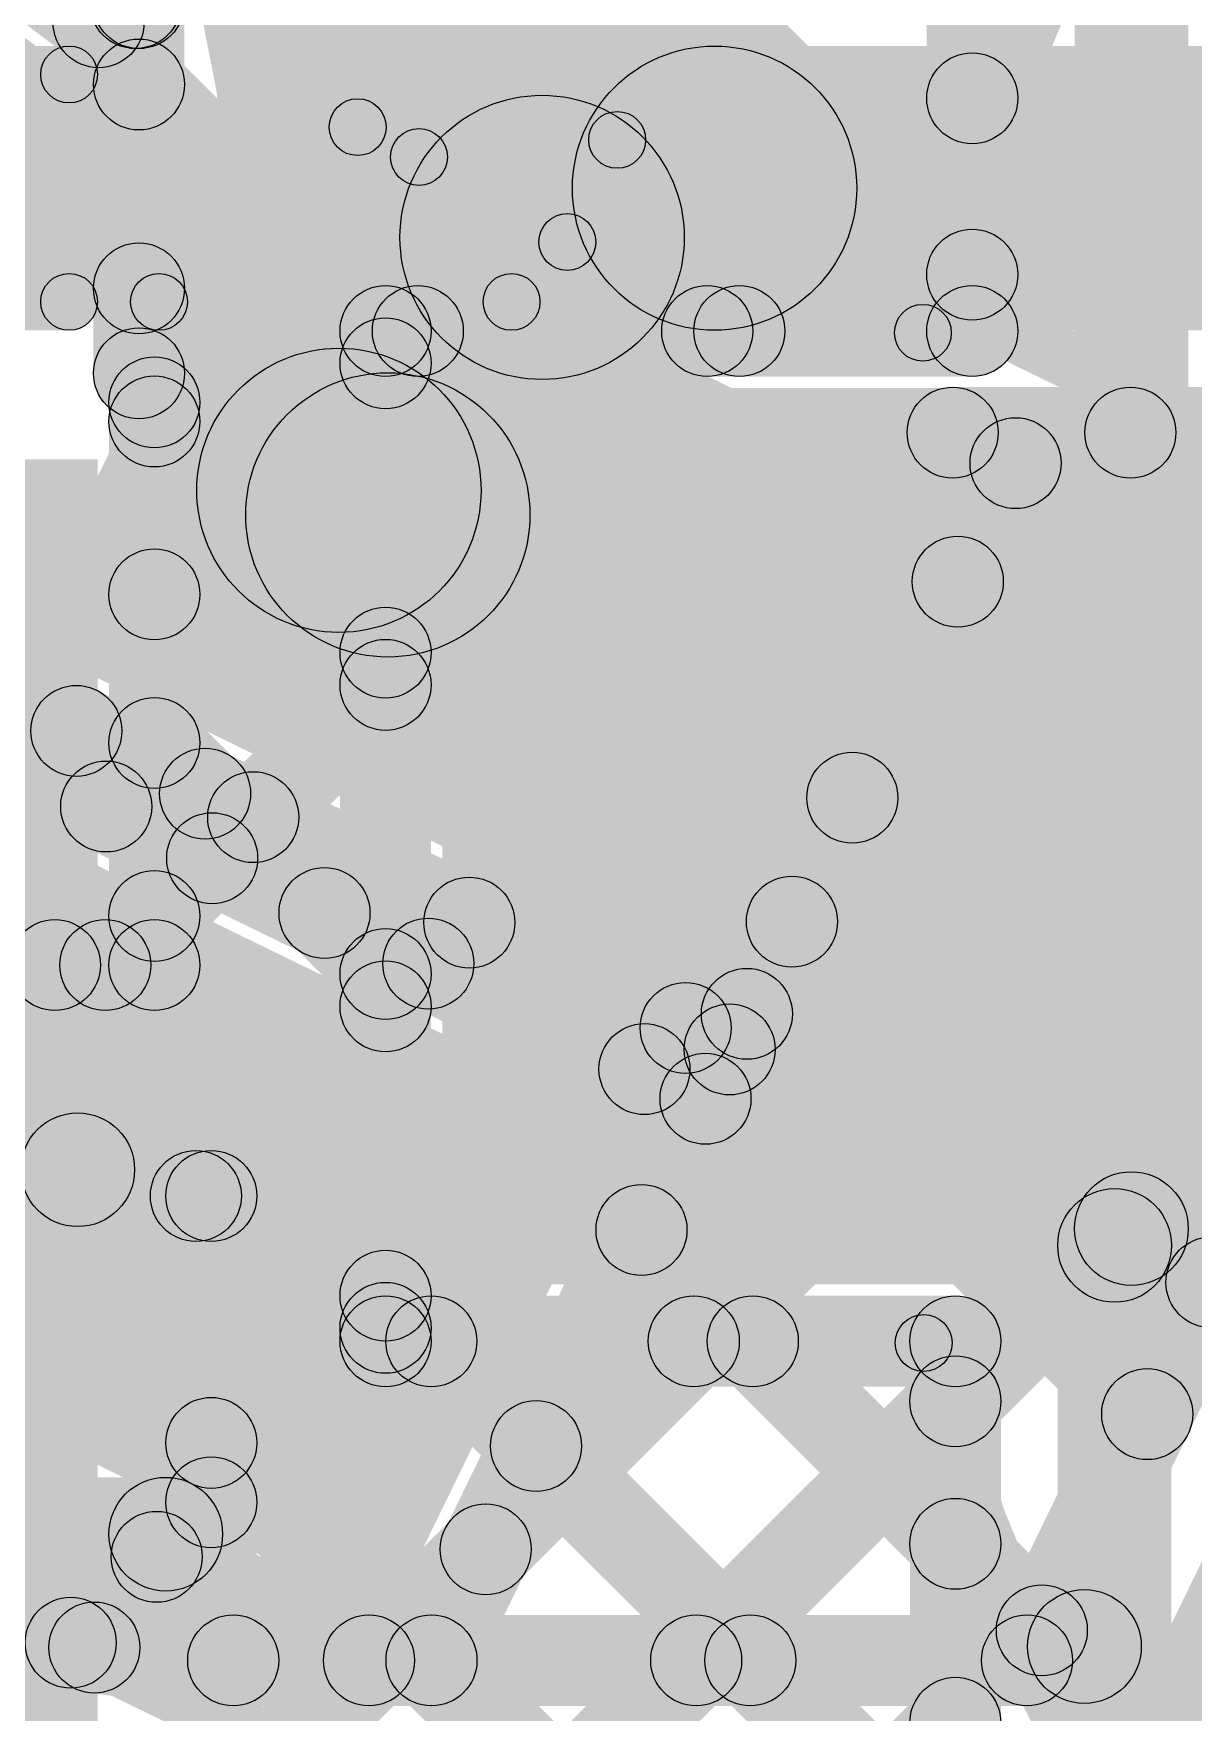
# Model space of a CAD drawing. Header units: millimetres. Extents: x -2.17 to 2.17, y -2.17 to 2.17.
# Drawn here: x -0.5526 to -0.4505, y -1.0297 to -0.882 of the extents above; entities that cross this region are included whole.
import ezdxf

# ---------------------------------------------------------------- set-up
doc = ezdxf.new("R2010")
doc.units = ezdxf.units.MM
doc.header["$MEASUREMENT"] = 0
for name, color, linetype in [('BottomLayer', 5, 'Continuous'), ('BottomOverlay', 54, 'Continuous'), ('BottomPaste', 16, 'Continuous'), ('BottomSolder', 6, 'Continuous'), ('Mechanical2', 216, 'Continuous'), ('TopLayer', 1, 'Continuous'), ('TopOverlay', 2, 'Continuous'), ('TopPaste', 8, 'Continuous'), ('TopSolder', 216, 'Continuous')]:
    doc.layers.add(name, color=color, linetype=linetype)

# ---------------------------------------------------------------- blocks, each defined once
blk = doc.blocks.new('YS_SBZ9032C03R16_B_29')
at = {"layer": 'BottomLayer'}
blk.add_hatch(color=5, dxfattribs=at).paths.add_polyline_path([(0.10236, 0.03543), (0.2126, 0.03543), (0.2126, -0.03543), (0.10236, -0.03543)])
at = {"layer": 'BottomOverlay'}
h = blk.add_hatch(color=54, dxfattribs=at)
edge = h.paths.add_edge_path()
edge.add_arc((0.17427, 0.04458), 0.0025, 0, 360)
h = blk.add_hatch(color=54, dxfattribs=at)
edge = h.paths.add_edge_path()
edge.add_arc((0.17434, -0.04428), 0.0025, 0, 360)
h = blk.add_hatch(color=54, dxfattribs=at)
edge = h.paths.add_edge_path()
edge.add_arc((0.21052, -0.047), 0.0025, 0, 360)
blk.add_hatch(color=54, dxfattribs=at).paths.add_polyline_path([(0.24152, -0.0445), (0.24152, -0.0495), (0.21052, -0.0495), (0.21052, -0.0445)])
h = blk.add_hatch(color=54, dxfattribs=at)
edge = h.paths.add_edge_path()
edge.add_arc((0.24152, -0.047), 0.0025, 0, 360)
at = {"layer": 'BottomPaste'}
blk.add_hatch(color=16, dxfattribs=at).paths.add_polyline_path([(0.10236, 0.03543), (0.2126, 0.03543), (0.2126, -0.03543), (0.10236, -0.03543)])
at = {"layer": 'BottomSolder'}
blk.add_hatch(color=6, dxfattribs=at).paths.add_polyline_path([(0.09836, 0.03943), (0.2166, 0.03943), (0.2166, -0.03943), (0.09836, -0.03943)])
at = {"layer": 'BottomOverlay', "const_width": 0.005}
for points in [[(0.10264, 0.14772, -0.180194), (0.17427, 0.04458)], [(0.17434, -0.04428, -0.777083), (-0.17427, -0.04458)]]:
    blk.add_lwpolyline(points, format="xyb", dxfattribs=at)
at = {"layer": 'BottomOverlay'}
for centre in [(0.17427, 0.04458), (0.17434, -0.04428), (0.21052, -0.047), (0.24152, -0.047)]:
    blk.add_circle(centre, 0.0025, dxfattribs=at)
blk = doc.blocks.new('R___0201_B_71')
at = {"layer": 'BottomLayer'}
for points in [[(-0.01614, 0.00728), (-0.00551, 0.00728), (-0.00551, -0.00728), (-0.01614, -0.00728)], [(0.00551, 0.00728), (0.01614, 0.00728), (0.01614, -0.00728), (0.00551, -0.00728)]]:
    blk.add_hatch(color=5, dxfattribs=at).paths.add_polyline_path(points)
at = {"layer": 'BottomOverlay'}
h = blk.add_hatch(color=54, dxfattribs=at)
edge = h.paths.add_edge_path()
edge.add_arc((-0.019, 0.01), 0.0025, 0, 360)
h = blk.add_hatch(color=54, dxfattribs=at)
edge = h.paths.add_edge_path()
edge.add_arc((-0.019, 0.01), 0.0025, 0, 360)
for points in [[(0.019, 0.0125), (0.019, 0.0075), (-0.019, 0.0075), (-0.019, 0.0125)], [(-0.0215, 0.01), (-0.0165, 0.01), (-0.0165, -0.01), (-0.0215, -0.01)], [(0.0165, 0.01), (0.0215, 0.01), (0.0215, -0.01), (0.0165, -0.01)], [(0.019, -0.0075), (0.019, -0.0125), (-0.019, -0.0125), (-0.019, -0.0075)]]:
    blk.add_hatch(color=54, dxfattribs=at).paths.add_polyline_path(points)
h = blk.add_hatch(color=54, dxfattribs=at)
edge = h.paths.add_edge_path()
edge.add_arc((0.019, 0.01), 0.0025, 0, 360)
h = blk.add_hatch(color=54, dxfattribs=at)
edge = h.paths.add_edge_path()
edge.add_arc((0.019, 0.01), 0.0025, 0, 360)
h = blk.add_hatch(color=54, dxfattribs=at)
edge = h.paths.add_edge_path()
edge.add_arc((-0.019, -0.01), 0.0025, 0, 360)
h = blk.add_hatch(color=54, dxfattribs=at)
edge = h.paths.add_edge_path()
edge.add_arc((-0.019, -0.01), 0.0025, 0, 360)
h = blk.add_hatch(color=54, dxfattribs=at)
edge = h.paths.add_edge_path()
edge.add_arc((0.019, -0.01), 0.0025, 0, 360)
h = blk.add_hatch(color=54, dxfattribs=at)
edge = h.paths.add_edge_path()
edge.add_arc((0.019, -0.01), 0.0025, 0, 360)
at = {"layer": 'BottomPaste'}
for points in [[(-0.01614, 0.00728), (-0.00551, 0.00728), (-0.00551, -0.00728), (-0.01614, -0.00728)], [(0.00551, 0.00728), (0.01614, 0.00728), (0.01614, -0.00728), (0.00551, -0.00728)]]:
    blk.add_hatch(color=16, dxfattribs=at).paths.add_polyline_path(points)
at = {"layer": 'BottomSolder'}
for points in [[(-0.02014, 0.01128), (-0.00151, 0.01128), (-0.00151, -0.01128), (-0.02014, -0.01128)], [(0.00151, 0.01128), (0.02014, 0.01128), (0.02014, -0.01128), (0.00151, -0.01128)]]:
    blk.add_hatch(color=6, dxfattribs=at).paths.add_polyline_path(points)
at = {"layer": 'BottomOverlay'}
for centre in [(-0.019, 0.01), (-0.019, 0.01), (0.019, 0.01), (0.019, 0.01), (-0.019, -0.01), (-0.019, -0.01), (0.019, -0.01), (0.019, -0.01)]:
    blk.add_circle(centre, 0.0025, dxfattribs=at)
blk = doc.blocks.new('SOT23_3_B_97')
at = {"layer": 'BottomLayer'}
for points in [[(-0.02166, 0.02657), (-0.05316, 0.02657), (-0.05316, 0.05807), (-0.02166, 0.05807)], [(0.05314, 0.02657), (0.02165, 0.02657), (0.02165, 0.05807), (0.05314, 0.05807)], [(0.01574, -0.05807), (-0.01575, -0.05807), (-0.01575, -0.02657), (0.01574, -0.02657)]]:
    blk.add_hatch(color=5, dxfattribs=at).paths.add_polyline_path(points)
at = {"layer": 'BottomOverlay'}
h = blk.add_hatch(color=54, dxfattribs=at)
edge = h.paths.add_edge_path()
edge.add_arc((-0.066, 0.045), 0.0025, 0, 360)
h = blk.add_hatch(color=54, dxfattribs=at)
edge = h.paths.add_edge_path()
edge.add_arc((-0.06, 0.045), 0.0025, 0, 360)
h = blk.add_hatch(color=54, dxfattribs=at)
edge = h.paths.add_edge_path()
edge.add_arc((-0.01101, 0.032), 0.0025, 0, 360)
for points in [[(0.01099, 0.0345), (0.01099, 0.0295), (-0.01101, 0.0295), (-0.01101, 0.0345)], [(-0.05851, -0.029), (-0.06351, -0.029), (-0.06351, 0.03), (-0.05851, 0.03)], [(0.06349, -0.029), (0.05849, -0.029), (0.05849, 0.03), (0.06349, 0.03)], [(-0.02601, -0.0265), (-0.02601, -0.0315), (-0.06101, -0.0315), (-0.06101, -0.0265)], [(0.06099, -0.0265), (0.06099, -0.0315), (0.02599, -0.0315), (0.02599, -0.0265)]]:
    blk.add_hatch(color=54, dxfattribs=at).paths.add_polyline_path(points)
h = blk.add_hatch(color=54, dxfattribs=at)
edge = h.paths.add_edge_path()
edge.add_arc((0.01099, 0.032), 0.0025, 0, 360)
h = blk.add_hatch(color=54, dxfattribs=at)
edge = h.paths.add_edge_path()
edge.add_arc((-0.06101, 0.03), 0.0025, 0, 360)
h = blk.add_hatch(color=54, dxfattribs=at)
edge = h.paths.add_edge_path()
edge.add_arc((0.06099, 0.03), 0.0025, 0, 360)
h = blk.add_hatch(color=54, dxfattribs=at)
edge = h.paths.add_edge_path()
edge.add_arc((-0.06101, -0.029), 0.0025, 0, 360)
h = blk.add_hatch(color=54, dxfattribs=at)
edge = h.paths.add_edge_path()
edge.add_arc((-0.06101, -0.029), 0.0025, 0, 360)
h = blk.add_hatch(color=54, dxfattribs=at)
edge = h.paths.add_edge_path()
edge.add_arc((-0.02601, -0.029), 0.0025, 0, 360)
h = blk.add_hatch(color=54, dxfattribs=at)
edge = h.paths.add_edge_path()
edge.add_arc((0.02599, -0.029), 0.0025, 0, 360)
h = blk.add_hatch(color=54, dxfattribs=at)
edge = h.paths.add_edge_path()
edge.add_arc((0.06099, -0.029), 0.0025, 0, 360)
h = blk.add_hatch(color=54, dxfattribs=at)
edge = h.paths.add_edge_path()
edge.add_arc((0.06099, -0.029), 0.0025, 0, 360)
at = {"layer": 'BottomPaste'}
for points in [[(-0.02166, 0.02657), (-0.05316, 0.02657), (-0.05316, 0.05807), (-0.02166, 0.05807)], [(0.05314, 0.02657), (0.02165, 0.02657), (0.02165, 0.05807), (0.05314, 0.05807)], [(0.01574, -0.05807), (-0.01575, -0.05807), (-0.01575, -0.02657), (0.01574, -0.02657)]]:
    blk.add_hatch(color=16, dxfattribs=at).paths.add_polyline_path(points)
at = {"layer": 'BottomSolder'}
for points in [[(-0.01766, 0.02257), (-0.05716, 0.02257), (-0.05716, 0.06207), (-0.01766, 0.06207)], [(0.05714, 0.02257), (0.01765, 0.02257), (0.01765, 0.06207), (0.05714, 0.06207)], [(0.01974, -0.06207), (-0.01975, -0.06207), (-0.01975, -0.02257), (0.01974, -0.02257)]]:
    blk.add_hatch(color=6, dxfattribs=at).paths.add_polyline_path(points)
at = {"layer": 'BottomOverlay', "const_width": 0.005}
blk.add_lwpolyline([(-0.06, 0.045, 1), (-0.066, 0.045, 1)], format="xyb", close=True, dxfattribs=at)
at = {"layer": 'BottomOverlay'}
for centre in [(-0.066, 0.045), (-0.06, 0.045), (-0.01101, 0.032), (0.01099, 0.032), (-0.06101, 0.03), (0.06099, 0.03), (-0.06101, -0.029), (-0.06101, -0.029), (-0.02601, -0.029), (0.02599, -0.029), (0.06099, -0.029), (0.06099, -0.029)]:
    blk.add_circle(centre, 0.0025, dxfattribs=at)
blk = doc.blocks.new('WS2812B_M____217')
at = {"layer": 'TopLayer'}
for points in [[(-0.09409, 0.05079), (-0.03504, 0.05079), (-0.03504, 0.01142), (-0.09409, 0.01142)], [(-0.09409, -0.01142), (-0.03504, -0.01142), (-0.03504, -0.05079), (-0.09409, -0.05079)], [(0.03504, -0.01142), (0.09409, -0.01142), (0.09409, -0.05079), (0.03504, -0.05079)]]:
    blk.add_hatch(color=1, dxfattribs=at).paths.add_polyline_path(points)
at = {"layer": 'TopOverlay'}
h = blk.add_hatch(color=2, dxfattribs=at)
edge = h.paths.add_edge_path()
edge.add_arc((-0.07, 0.07), 0.0025, 0, 360)
h = blk.add_hatch(color=2, dxfattribs=at)
edge = h.paths.add_edge_path()
edge.add_arc((-0.07, 0.07), 0.0025, 0, 360)
for points in [[(-0.07, 0.0675), (-0.07, 0.0725), (0.07, 0.0725), (0.07, 0.0675)], [(-0.0675, 0.06), (-0.0725, 0.06), (-0.0725, 0.07), (-0.0675, 0.07)], [(-0.07, -0.0725), (-0.07, -0.0675), (0.07, -0.0675), (0.07, -0.0725)]]:
    blk.add_hatch(color=2, dxfattribs=at).paths.add_polyline_path(points)
h = blk.add_hatch(color=2, dxfattribs=at)
edge = h.paths.add_edge_path()
edge.add_arc((-0.091, 0.061), 0.0025, 0, 360)
h = blk.add_hatch(color=2, dxfattribs=at)
edge = h.paths.add_edge_path()
edge.add_arc((-0.085, 0.061), 0.0025, 0, 360)
h = blk.add_hatch(color=2, dxfattribs=at)
edge = h.paths.add_edge_path()
edge.add_arc((-0.07, 0.06), 0.0025, 0, 360)
at = {"layer": 'TopPaste'}
for points in [[(-0.09409, 0.05079), (-0.03504, 0.05079), (-0.03504, 0.01142), (-0.09409, 0.01142)], [(-0.09409, -0.01142), (-0.03504, -0.01142), (-0.03504, -0.05079), (-0.09409, -0.05079)], [(0.03504, -0.01142), (0.09409, -0.01142), (0.09409, -0.05079), (0.03504, -0.05079)]]:
    blk.add_hatch(color=8, dxfattribs=at).paths.add_polyline_path(points)
at = {"layer": 'TopSolder'}
for points in [[(-0.09809, 0.05479), (-0.03104, 0.05479), (-0.03104, 0.00742), (-0.09809, 0.00742)], [(-0.09809, -0.00742), (-0.03104, -0.00742), (-0.03104, -0.05479), (-0.09809, -0.05479)], [(0.03104, -0.00742), (0.09809, -0.00742), (0.09809, -0.05479), (0.03104, -0.05479)]]:
    blk.add_hatch(color=216, dxfattribs=at).paths.add_polyline_path(points)
at = {"layer": 'TopOverlay', "const_width": 0.005}
blk.add_lwpolyline([(-0.085, 0.061, 1), (-0.091, 0.061, 1)], format="xyb", close=True, dxfattribs=at)
at = {"layer": 'TopOverlay'}
for centre in [(-0.07, 0.07), (-0.07, 0.07), (-0.091, 0.061), (-0.085, 0.061), (-0.07, 0.06)]:
    blk.add_circle(centre, 0.0025, dxfattribs=at)
blk = doc.blocks.new('WS2812B_M____220')
at = {"layer": 'TopLayer'}
blk.add_hatch(color=1, dxfattribs=at).paths.add_polyline_path([(0.03504, 0.05079), (0.09409, 0.05079), (0.09409, 0.01142), (0.03504, 0.01142)])
at = {"layer": 'TopPaste'}
blk.add_hatch(color=8, dxfattribs=at).paths.add_polyline_path([(0.03504, 0.05079), (0.09409, 0.05079), (0.09409, 0.01142), (0.03504, 0.01142)])
at = {"layer": 'TopSolder'}
blk.add_hatch(color=216, dxfattribs=at).paths.add_polyline_path([(0.03104, 0.05479), (0.09809, 0.05479), (0.09809, 0.00742), (0.03104, 0.00742)])

msp = doc.modelspace()

# ---------------------------------------------------------------- hatches: boundary and pattern name
at = {"layer": 'BottomLayer'}
for points in [[(-0.466, -0.90818), (-0.474, -0.90818), (-0.474, -0.75661), (-0.466, -0.75661)], [(-0.451, -0.98713), (-0.461, -0.98713), (-0.461, -0.75661), (-0.451, -0.75661)], [(-0.54643, -0.83243), (-0.54077, -0.82677), (-0.46717, -0.90038), (-0.47283, -0.90603)], [(-0.54046, -0.90724), (-0.54612, -0.90159), (-0.47283, -0.8283), (-0.46717, -0.83396)], [(-0.54643, -0.86072), (-0.54077, -0.85506), (-0.49048, -0.90535), (-0.49614, -0.91101)], [(-0.51594, -0.91101), (-0.52159, -0.90535), (-0.47283, -0.85658), (-0.46717, -0.86224)], [(-0.53929, -0.91189), (-0.54729, -0.91189), (-0.54729, -0.87933), (-0.53929, -0.87933)], [(-0.54612, -0.88931), (-0.54046, -0.88366), (-0.51877, -0.90535), (-0.52442, -0.91101)], [(-0.48765, -0.91101), (-0.49331, -0.90535), (-0.47283, -0.88487), (-0.46717, -0.89053)], [(-0.5216, -0.91218), (-0.5216, -0.90418), (-0.47, -0.90418), (-0.47, -0.91218)], [(-0.51877, -0.91384), (-0.52443, -0.90818), (-0.52159, -0.90535), (-0.51594, -0.91101)], [(-0.5391, -0.93417), (-0.54476, -0.92851), (-0.52443, -0.90818), (-0.51877, -0.91384)], [(-0.5176, -0.99704), (-0.5256, -0.99704), (-0.5256, -0.90818), (-0.5176, -0.90818)], [(-0.54476, -0.91896), (-0.5391, -0.9133), (-0.51877, -0.93363), (-0.52443, -0.93929)], [(-0.53793, -0.96395), (-0.54593, -0.96395), (-0.54593, -0.91445), (-0.53793, -0.91445)], [(-0.5391, -0.96246), (-0.54476, -0.9568), (-0.52443, -0.93647), (-0.51877, -0.94212)], [(-0.54476, -0.94724), (-0.5391, -0.94158), (-0.51877, -0.96192), (-0.52443, -0.96757)], [(-0.54342, -0.96678), (-0.54908, -0.96112), (-0.54476, -0.9568), (-0.5391, -0.96246)], [(-0.59143, -0.96795), (-0.59143, -0.95995), (-0.54193, -0.95995), (-0.54193, -0.96795)], [(-0.56373, -0.98709), (-0.56939, -0.98143), (-0.54908, -0.96112), (-0.54342, -0.96678)], [(-0.5535, -0.96678), (-0.54785, -0.96112), (-0.51877, -0.9902), (-0.52443, -0.99586)], [(-0.53545, -0.98709), (-0.5411, -0.98143), (-0.52443, -0.96475), (-0.51877, -0.97041)], [(-0.5913, -0.98826), (-0.5913, -0.98026), (-0.53693, -0.98026), (-0.53693, -0.98826)], [(-0.53293, -1.04361), (-0.54093, -1.04361), (-0.54093, -0.98426), (-0.53293, -0.98426)], [(-0.45248, -1.03809), (-0.46248, -1.03809), (-0.46248, -0.98861), (-0.45248, -0.98861)], [(-0.52443, -0.99586), (-0.51877, -0.9902), (-0.51475, -0.99422), (-0.52041, -0.99987)], [(-0.5341, -1.01402), (-0.53976, -1.00837), (-0.52443, -0.99304), (-0.51877, -0.99869)], [(-0.5216, -1.00104), (-0.5216, -0.99304), (-0.47148, -0.99304), (-0.47148, -1.00104)], [(-0.5341, -1.04231), (-0.53976, -1.03665), (-0.49732, -0.99422), (-0.49166, -0.99987)], [(-0.52041, -0.99987), (-0.51475, -0.99422), (-0.47004, -1.03893), (-0.4757, -1.04458)], [(-0.49213, -0.99987), (-0.48647, -0.99422), (-0.46865, -1.01203), (-0.47431, -1.01769)], [(-0.46748, -1.03809), (-0.47548, -1.03809), (-0.47548, -0.99704), (-0.46748, -0.99704)], [(-0.50995, -1.04644), (-0.5156, -1.04078), (-0.47431, -0.99949), (-0.46865, -1.00514)], [(-0.53976, -1.00881), (-0.5341, -1.00315), (-0.49647, -1.04078), (-0.50213, -1.04644)], [(-0.56668, -1.01901), (-0.56668, -1.00901), (-0.54093, -1.00901), (-0.54093, -1.01901)], [(-0.48166, -1.04644), (-0.48732, -1.04078), (-0.47431, -1.02777), (-0.46865, -1.03343)]]:
    msp.add_hatch(color=5, dxfattribs=at).paths.add_polyline_path(points)
h = msp.add_hatch(color=5, dxfattribs=at)
edge = h.paths.add_edge_path()
edge.add_arc((-0.5436, -0.87933), 0.004, 0, 360)
h = msp.add_hatch(color=5, dxfattribs=at)
edge = h.paths.add_edge_path()
edge.add_arc((-0.54329, -0.87933), 0.004, 0, 360)
h = msp.add_hatch(color=5, dxfattribs=at)
edge = h.paths.add_edge_path()
edge.add_arc((-0.54329, -0.88649), 0.004, 0, 360)
h = msp.add_hatch(color=5, dxfattribs=at)
edge = h.paths.add_edge_path()
edge.add_arc((-0.47, -0.8877), 0.004, 0, 360)
h = msp.add_hatch(color=5, dxfattribs=at)
edge = h.paths.add_edge_path()
edge.add_arc((-0.47, -0.90321), 0.004, 0, 360)
h = msp.add_hatch(color=5, dxfattribs=at)
edge = h.paths.add_edge_path()
edge.add_arc((-0.54329, -0.90442), 0.004, 0, 360)
h = msp.add_hatch(color=5, dxfattribs=at)
edge = h.paths.add_edge_path()
edge.add_arc((-0.5216, -0.90818), 0.004, 0, 360)
h = msp.add_hatch(color=5, dxfattribs=at)
edge = h.paths.add_edge_path()
edge.add_arc((-0.5216, -0.90818), 0.004, 0, 360)
h = msp.add_hatch(color=5, dxfattribs=at)
edge = h.paths.add_edge_path()
edge.add_arc((-0.5216, -0.90818), 0.004, 0, 360)
h = msp.add_hatch(color=5, dxfattribs=at)
edge = h.paths.add_edge_path()
edge.add_arc((-0.51876, -0.90818), 0.004, 0, 360)
h = msp.add_hatch(color=5, dxfattribs=at)
edge = h.paths.add_edge_path()
edge.add_arc((-0.51876, -0.90818), 0.004, 0, 360)
h = msp.add_hatch(color=5, dxfattribs=at)
edge = h.paths.add_edge_path()
edge.add_arc((-0.49331, -0.90818), 0.004, 0, 360)
h = msp.add_hatch(color=5, dxfattribs=at)
edge = h.paths.add_edge_path()
edge.add_arc((-0.49048, -0.90818), 0.004, 0, 360)
h = msp.add_hatch(color=5, dxfattribs=at)
edge = h.paths.add_edge_path()
edge.add_arc((-0.47, -0.90818), 0.004, 0, 360)
h = msp.add_hatch(color=5, dxfattribs=at)
edge = h.paths.add_edge_path()
edge.add_arc((-0.47, -0.90818), 0.004, 0, 360)
h = msp.add_hatch(color=5, dxfattribs=at)
edge = h.paths.add_edge_path()
edge.add_arc((-0.54329, -0.91189), 0.004, 0, 360)
h = msp.add_hatch(color=5, dxfattribs=at)
edge = h.paths.add_edge_path()
edge.add_arc((-0.5216, -0.91101), 0.004, 0, 360)
h = msp.add_hatch(color=5, dxfattribs=at)
edge = h.paths.add_edge_path()
edge.add_arc((-0.5216, -0.91101), 0.004, 0, 360)
h = msp.add_hatch(color=5, dxfattribs=at)
edge = h.paths.add_edge_path()
edge.add_arc((-0.54193, -0.91445), 0.004, 0, 360)
h = msp.add_hatch(color=5, dxfattribs=at)
edge = h.paths.add_edge_path()
edge.add_arc((-0.54193, -0.91613), 0.004, 0, 360)
h = msp.add_hatch(color=5, dxfattribs=at)
edge = h.paths.add_edge_path()
edge.add_arc((-0.54193, -0.93134), 0.004, 0, 360)
h = msp.add_hatch(color=5, dxfattribs=at)
edge = h.paths.add_edge_path()
edge.add_arc((-0.5216, -0.93646), 0.004, 0, 360)
h = msp.add_hatch(color=5, dxfattribs=at)
edge = h.paths.add_edge_path()
edge.add_arc((-0.5216, -0.9393), 0.004, 0, 360)
h = msp.add_hatch(color=5, dxfattribs=at)
edge = h.paths.add_edge_path()
edge.add_arc((-0.54193, -0.94441), 0.004, 0, 360)
h = msp.add_hatch(color=5, dxfattribs=at)
edge = h.paths.add_edge_path()
edge.add_arc((-0.54193, -0.95963), 0.004, 0, 360)
h = msp.add_hatch(color=5, dxfattribs=at)
edge = h.paths.add_edge_path()
edge.add_arc((-0.54193, -0.95963), 0.004, 0, 360)
h = msp.add_hatch(color=5, dxfattribs=at)
edge = h.paths.add_edge_path()
edge.add_arc((-0.55068, -0.96395), 0.004, 0, 360)
h = msp.add_hatch(color=5, dxfattribs=at)
edge = h.paths.add_edge_path()
edge.add_arc((-0.54625, -0.96395), 0.004, 0, 360)
h = msp.add_hatch(color=5, dxfattribs=at)
edge = h.paths.add_edge_path()
edge.add_arc((-0.54625, -0.96395), 0.004, 0, 360)
h = msp.add_hatch(color=5, dxfattribs=at)
edge = h.paths.add_edge_path()
edge.add_arc((-0.54193, -0.96395), 0.004, 0, 360)
h = msp.add_hatch(color=5, dxfattribs=at)
edge = h.paths.add_edge_path()
edge.add_arc((-0.54193, -0.96395), 0.004, 0, 360)
h = msp.add_hatch(color=5, dxfattribs=at)
edge = h.paths.add_edge_path()
edge.add_arc((-0.5216, -0.96474), 0.004, 0, 360)
h = msp.add_hatch(color=5, dxfattribs=at)
edge = h.paths.add_edge_path()
edge.add_arc((-0.5216, -0.96758), 0.004, 0, 360)
h = msp.add_hatch(color=5, dxfattribs=at)
edge = h.paths.add_edge_path()
edge.add_arc((-0.53828, -0.98426), 0.004, 0, 360)
h = msp.add_hatch(color=5, dxfattribs=at)
edge = h.paths.add_edge_path()
edge.add_arc((-0.53693, -0.98426), 0.004, 0, 360)
h = msp.add_hatch(color=5, dxfattribs=at)
edge = h.paths.add_edge_path()
edge.add_arc((-0.53693, -0.98426), 0.004, 0, 360)
h = msp.add_hatch(color=5, dxfattribs=at)
edge = h.paths.add_edge_path()
edge.add_arc((-0.456, -0.98713), 0.005, 0, 360)
h = msp.add_hatch(color=5, dxfattribs=at)
edge = h.paths.add_edge_path()
edge.add_arc((-0.456, -0.98713), 0.005, 0, 360)
h = msp.add_hatch(color=5, dxfattribs=at)
edge = h.paths.add_edge_path()
edge.add_arc((-0.45748, -0.98861), 0.005, 0, 360)
h = msp.add_hatch(color=5, dxfattribs=at)
edge = h.paths.add_edge_path()
edge.add_arc((-0.45748, -0.98861), 0.005, 0, 360)
h = msp.add_hatch(color=5, dxfattribs=at)
edge = h.paths.add_edge_path()
edge.add_arc((-0.5216, -0.99303), 0.004, 0, 360)
h = msp.add_hatch(color=5, dxfattribs=at)
edge = h.paths.add_edge_path()
edge.add_arc((-0.5216, -0.99303), 0.004, 0, 360)
h = msp.add_hatch(color=5, dxfattribs=at)
edge = h.paths.add_edge_path()
edge.add_arc((-0.5216, -0.99586), 0.004, 0, 360)
h = msp.add_hatch(color=5, dxfattribs=at)
edge = h.paths.add_edge_path()
edge.add_arc((-0.5216, -0.99704), 0.004, 0, 360)
h = msp.add_hatch(color=5, dxfattribs=at)
edge = h.paths.add_edge_path()
edge.add_arc((-0.5216, -0.99704), 0.004, 0, 360)
h = msp.add_hatch(color=5, dxfattribs=at)
edge = h.paths.add_edge_path()
edge.add_arc((-0.51758, -0.99704), 0.004, 0, 360)
h = msp.add_hatch(color=5, dxfattribs=at)
edge = h.paths.add_edge_path()
edge.add_arc((-0.51758, -0.99704), 0.004, 0, 360)
h = msp.add_hatch(color=5, dxfattribs=at)
edge = h.paths.add_edge_path()
edge.add_arc((-0.49449, -0.99704), 0.004, 0, 360)
h = msp.add_hatch(color=5, dxfattribs=at)
edge = h.paths.add_edge_path()
edge.add_arc((-0.4893, -0.99704), 0.004, 0, 360)
h = msp.add_hatch(color=5, dxfattribs=at)
edge = h.paths.add_edge_path()
edge.add_arc((-0.47148, -0.99704), 0.004, 0, 360)
h = msp.add_hatch(color=5, dxfattribs=at)
edge = h.paths.add_edge_path()
edge.add_arc((-0.47148, -0.99704), 0.004, 0, 360)
h = msp.add_hatch(color=5, dxfattribs=at)
edge = h.paths.add_edge_path()
edge.add_arc((-0.47148, -1.00232), 0.004, 0, 360)
h = msp.add_hatch(color=5, dxfattribs=at)
edge = h.paths.add_edge_path()
edge.add_arc((-0.53693, -1.00598), 0.004, 0, 360)
h = msp.add_hatch(color=5, dxfattribs=at)
edge = h.paths.add_edge_path()
edge.add_arc((-0.53693, -1.0112), 0.004, 0, 360)
h = msp.add_hatch(color=5, dxfattribs=at)
edge = h.paths.add_edge_path()
edge.add_arc((-0.54093, -1.01401), 0.005, 0, 360)
h = msp.add_hatch(color=5, dxfattribs=at)
edge = h.paths.add_edge_path()
edge.add_arc((-0.47148, -1.01486), 0.004, 0, 360)
h = msp.add_hatch(color=5, dxfattribs=at)
edge = h.paths.add_edge_path()
edge.add_arc((-0.47148, -1.0306), 0.004, 0, 360)
at = {"layer": 'TopLayer'}
for points in [[(-0.60163, -0.84473), (-0.59682, -0.83834), (-0.54443, -0.87781), (-0.54924, -0.8842)], [(-0.49266, -0.90811), (-0.49266, -0.88311), (-0.42932, -0.88311), (-0.42932, -0.90811)], [(-0.59037, -0.88946), (-0.58106, -0.8858), (-0.54401, -0.98012), (-0.55332, -0.98378)], [(-0.47347, -0.92071), (-0.46996, -0.91352), (-0.46444, -0.91621), (-0.46795, -0.9234)], [(-0.47172, -0.92111), (-0.47172, -0.91311), (-0.42932, -0.91311), (-0.42932, -0.92111)], [(-0.50996, -1.01817), (-0.51562, -1.01251), (-0.41857, -0.91546), (-0.41291, -0.92112)], [(-0.48303, -0.96296), (-0.48869, -0.9573), (-0.44567, -0.91428), (-0.44002, -0.91994)], [(-0.45892, -0.91994), (-0.45327, -0.91428), (-0.42022, -0.94732), (-0.42588, -0.95298)], [(-0.48775, -0.97312), (-0.49494, -0.96961), (-0.46979, -0.91805), (-0.4626, -0.92156)], [(-0.4741, -0.93304), (-0.46844, -0.92739), (-0.4295, -0.96633), (-0.43515, -0.97199)], [(-0.55054, -0.94695), (-0.54703, -0.93976), (-0.48959, -0.96777), (-0.4931, -0.97496)], [(-0.55251, -0.94481), (-0.54506, -0.94189), (-0.54245, -0.94854), (-0.5499, -0.95147)], [(-0.54793, -0.9536), (-0.54442, -0.94641), (-0.49171, -0.97212), (-0.49522, -0.97931)], [(-0.5403, -0.9517), (-0.53464, -0.94604), (-0.52414, -0.95654), (-0.5298, -0.9622)], [(-0.48337, -0.95206), (-0.47772, -0.9464), (-0.43877, -0.98535), (-0.44443, -0.991)], [(-0.53402, -0.95738), (-0.53968, -0.95172), (-0.53607, -0.94811), (-0.53041, -0.95376)], [(-0.49145, -1.02794), (-0.4971, -1.02228), (-0.42944, -0.95462), (-0.42378, -0.96027)], [(-0.51501, -0.96665), (-0.52067, -0.96099), (-0.51705, -0.95738), (-0.5114, -0.96304)], [(-0.49265, -0.97107), (-0.48699, -0.96541), (-0.45178, -1.00062), (-0.45744, -1.00628)], [(-0.496, -0.97592), (-0.50166, -0.97027), (-0.49804, -0.96665), (-0.49239, -0.97231)], [(-0.51396, -1.02686), (-0.52115, -1.02336), (-0.49706, -0.97396), (-0.48987, -0.97747)], [(-0.50192, -0.99008), (-0.49626, -0.98442), (-0.46105, -1.01963), (-0.46671, -1.02529)], [(-0.45071, -0.99545), (-0.4472, -0.98826), (-0.44271, -0.99045), (-0.44622, -0.99764)], [(-0.58962, -0.99709), (-0.58612, -0.9899), (-0.5213, -1.02152), (-0.52481, -1.02871)], [(-0.46158, -1.02686), (-0.46877, -1.02336), (-0.45255, -0.9901), (-0.44536, -0.99361)], [(-0.57084, -1.00601), (-0.56518, -1.00036), (-0.54438, -1.02115), (-0.55004, -1.02681)], [(-0.51119, -1.00909), (-0.50554, -1.00343), (-0.48669, -1.02228), (-0.49234, -1.02794)], [(-0.54647, -1.02639), (-0.55212, -1.02073), (-0.54456, -1.01317), (-0.53891, -1.01883)], [(-0.46232, -1.02838), (-0.45794, -1.01939), (-0.42241, -1.03672), (-0.42679, -1.04571)], [(-0.535, -1.02911), (-0.535, -1.02111), (-0.52306, -1.02111), (-0.52306, -1.02911)], [(-0.52306, -1.02911), (-0.52306, -1.02111), (-0.51756, -1.02111), (-0.51756, -1.02911)], [(-0.51756, -1.02911), (-0.51756, -1.02111), (-0.46518, -1.02111), (-0.46518, -1.02911)]]:
    msp.add_hatch(color=1, dxfattribs=at).paths.add_polyline_path(points)
h = msp.add_hatch(color=1, dxfattribs=at)
edge = h.paths.add_edge_path()
edge.add_arc((-0.54684, -0.88101), 0.004, 0, 360)
h = msp.add_hatch(color=1, dxfattribs=at)
edge = h.paths.add_edge_path()
edge.add_arc((-0.54684, -0.88101), 0.004, 0, 360)
h = msp.add_hatch(color=1, dxfattribs=at)
edge = h.paths.add_edge_path()
edge.add_arc((-0.49266, -0.89561), 0.0125, 0, 360)
h = msp.add_hatch(color=1, dxfattribs=at)
edge = h.paths.add_edge_path()
edge.add_arc((-0.49266, -0.89561), 0.0125, 0, 360)
h = msp.add_hatch(color=1, dxfattribs=at)
edge = h.paths.add_edge_path()
edge.add_arc((-0.50783, -0.89994), 0.0125, 0, 360)
h = msp.add_hatch(color=1, dxfattribs=at)
edge = h.paths.add_edge_path()
edge.add_arc((-0.50783, -0.89994), 0.0125, 0, 360)
h = msp.add_hatch(color=1, dxfattribs=at)
edge = h.paths.add_edge_path()
edge.add_arc((-0.50783, -0.89994), 0.0125, 0, 360)
h = msp.add_hatch(color=1, dxfattribs=at)
edge = h.paths.add_edge_path()
edge.add_arc((-0.5257, -0.92219), 0.0125, 0, 360)
h = msp.add_hatch(color=1, dxfattribs=at)
edge = h.paths.add_edge_path()
edge.add_arc((-0.5214, -0.92435), 0.0125, 0, 360)
h = msp.add_hatch(color=1, dxfattribs=at)
edge = h.paths.add_edge_path()
edge.add_arc((-0.47172, -0.91711), 0.004, 0, 360)
h = msp.add_hatch(color=1, dxfattribs=at)
edge = h.paths.add_edge_path()
edge.add_arc((-0.47172, -0.91711), 0.004, 0, 360)
h = msp.add_hatch(color=1, dxfattribs=at)
edge = h.paths.add_edge_path()
edge.add_arc((-0.45609, -0.91711), 0.004, 0, 360)
h = msp.add_hatch(color=1, dxfattribs=at)
edge = h.paths.add_edge_path()
edge.add_arc((-0.46619, -0.9198), 0.004, 0, 360)
h = msp.add_hatch(color=1, dxfattribs=at)
edge = h.paths.add_edge_path()
edge.add_arc((-0.46619, -0.9198), 0.004, 0, 360)
h = msp.add_hatch(color=1, dxfattribs=at)
edge = h.paths.add_edge_path()
edge.add_arc((-0.47127, -0.93022), 0.004, 0, 360)
h = msp.add_hatch(color=1, dxfattribs=at)
edge = h.paths.add_edge_path()
edge.add_arc((-0.54879, -0.94335), 0.004, 0, 360)
h = msp.add_hatch(color=1, dxfattribs=at)
edge = h.paths.add_edge_path()
edge.add_arc((-0.54879, -0.94335), 0.004, 0, 360)
h = msp.add_hatch(color=1, dxfattribs=at)
edge = h.paths.add_edge_path()
edge.add_arc((-0.53747, -0.94887), 0.004, 0, 360)
h = msp.add_hatch(color=1, dxfattribs=at)
edge = h.paths.add_edge_path()
edge.add_arc((-0.54617, -0.95), 0.004, 0, 360)
h = msp.add_hatch(color=1, dxfattribs=at)
edge = h.paths.add_edge_path()
edge.add_arc((-0.54617, -0.95), 0.004, 0, 360)
h = msp.add_hatch(color=1, dxfattribs=at)
edge = h.paths.add_edge_path()
edge.add_arc((-0.48055, -0.94923), 0.004, 0, 360)
h = msp.add_hatch(color=1, dxfattribs=at)
edge = h.paths.add_edge_path()
edge.add_arc((-0.53324, -0.95094), 0.004, 0, 360)
h = msp.add_hatch(color=1, dxfattribs=at)
edge = h.paths.add_edge_path()
edge.add_arc((-0.53685, -0.95455), 0.004, 0, 360)
h = msp.add_hatch(color=1, dxfattribs=at)
edge = h.paths.add_edge_path()
edge.add_arc((-0.52697, -0.95937), 0.004, 0, 360)
h = msp.add_hatch(color=1, dxfattribs=at)
edge = h.paths.add_edge_path()
edge.add_arc((-0.51423, -0.96021), 0.004, 0, 360)
h = msp.add_hatch(color=1, dxfattribs=at)
edge = h.paths.add_edge_path()
edge.add_arc((-0.48586, -0.96013), 0.004, 0, 360)
h = msp.add_hatch(color=1, dxfattribs=at)
edge = h.paths.add_edge_path()
edge.add_arc((-0.51784, -0.96382), 0.004, 0, 360)
h = msp.add_hatch(color=1, dxfattribs=at)
edge = h.paths.add_edge_path()
edge.add_arc((-0.48982, -0.96824), 0.004, 0, 360)
h = msp.add_hatch(color=1, dxfattribs=at)
edge = h.paths.add_edge_path()
edge.add_arc((-0.49521, -0.96948), 0.004, 0, 360)
h = msp.add_hatch(color=1, dxfattribs=at)
edge = h.paths.add_edge_path()
edge.add_arc((-0.49134, -0.97137), 0.004, 0, 360)
h = msp.add_hatch(color=1, dxfattribs=at)
edge = h.paths.add_edge_path()
edge.add_arc((-0.49134, -0.97137), 0.004, 0, 360)
h = msp.add_hatch(color=1, dxfattribs=at)
edge = h.paths.add_edge_path()
edge.add_arc((-0.49883, -0.9731), 0.004, 0, 360)
h = msp.add_hatch(color=1, dxfattribs=at)
edge = h.paths.add_edge_path()
edge.add_arc((-0.49346, -0.97571), 0.004, 0, 360)
h = msp.add_hatch(color=1, dxfattribs=at)
edge = h.paths.add_edge_path()
edge.add_arc((-0.49346, -0.97571), 0.004, 0, 360)
h = msp.add_hatch(color=1, dxfattribs=at)
edge = h.paths.add_edge_path()
edge.add_arc((-0.54867, -0.98195), 0.005, 0, 360)
h = msp.add_hatch(color=1, dxfattribs=at)
edge = h.paths.add_edge_path()
edge.add_arc((-0.49909, -0.98725), 0.004, 0, 360)
h = msp.add_hatch(color=1, dxfattribs=at)
edge = h.paths.add_edge_path()
edge.add_arc((-0.44896, -0.99186), 0.004, 0, 360)
h = msp.add_hatch(color=1, dxfattribs=at)
edge = h.paths.add_edge_path()
edge.add_arc((-0.44896, -0.99186), 0.004, 0, 360)
h = msp.add_hatch(color=1, dxfattribs=at)
edge = h.paths.add_edge_path()
edge.add_arc((-0.45461, -1.00345), 0.004, 0, 360)
h = msp.add_hatch(color=1, dxfattribs=at)
edge = h.paths.add_edge_path()
edge.add_arc((-0.50836, -1.00626), 0.004, 0, 360)
h = msp.add_hatch(color=1, dxfattribs=at)
edge = h.paths.add_edge_path()
edge.add_arc((-0.51279, -1.01534), 0.004, 0, 360)
h = msp.add_hatch(color=1, dxfattribs=at)
edge = h.paths.add_edge_path()
edge.add_arc((-0.54173, -1.016), 0.004, 0, 360)
h = msp.add_hatch(color=1, dxfattribs=at)
edge = h.paths.add_edge_path()
edge.add_arc((-0.46388, -1.02246), 0.004, 0, 360)
h = msp.add_hatch(color=1, dxfattribs=at)
edge = h.paths.add_edge_path()
edge.add_arc((-0.46013, -1.02389), 0.005, 0, 360)
h = msp.add_hatch(color=1, dxfattribs=at)
edge = h.paths.add_edge_path()
edge.add_arc((-0.54929, -1.02356), 0.004, 0, 360)
h = msp.add_hatch(color=1, dxfattribs=at)
edge = h.paths.add_edge_path()
edge.add_arc((-0.54721, -1.02398), 0.004, 0, 360)
h = msp.add_hatch(color=1, dxfattribs=at)
edge = h.paths.add_edge_path()
edge.add_arc((-0.535, -1.02511), 0.004, 0, 360)
h = msp.add_hatch(color=1, dxfattribs=at)
edge = h.paths.add_edge_path()
edge.add_arc((-0.535, -1.02511), 0.004, 0, 360)
h = msp.add_hatch(color=1, dxfattribs=at)
edge = h.paths.add_edge_path()
edge.add_arc((-0.52306, -1.02511), 0.004, 0, 360)
h = msp.add_hatch(color=1, dxfattribs=at)
edge = h.paths.add_edge_path()
edge.add_arc((-0.52306, -1.02511), 0.004, 0, 360)
h = msp.add_hatch(color=1, dxfattribs=at)
edge = h.paths.add_edge_path()
edge.add_arc((-0.52306, -1.02511), 0.004, 0, 360)
h = msp.add_hatch(color=1, dxfattribs=at)
edge = h.paths.add_edge_path()
edge.add_arc((-0.51756, -1.02511), 0.004, 0, 360)
h = msp.add_hatch(color=1, dxfattribs=at)
edge = h.paths.add_edge_path()
edge.add_arc((-0.51756, -1.02511), 0.004, 0, 360)
h = msp.add_hatch(color=1, dxfattribs=at)
edge = h.paths.add_edge_path()
edge.add_arc((-0.51756, -1.02511), 0.004, 0, 360)
h = msp.add_hatch(color=1, dxfattribs=at)
edge = h.paths.add_edge_path()
edge.add_arc((-0.49428, -1.02511), 0.004, 0, 360)
h = msp.add_hatch(color=1, dxfattribs=at)
edge = h.paths.add_edge_path()
edge.add_arc((-0.48952, -1.02511), 0.004, 0, 360)
h = msp.add_hatch(color=1, dxfattribs=at)
edge = h.paths.add_edge_path()
edge.add_arc((-0.46518, -1.02511), 0.004, 0, 360)
h = msp.add_hatch(color=1, dxfattribs=at)
edge = h.paths.add_edge_path()
edge.add_arc((-0.46518, -1.02511), 0.004, 0, 360)

# ---------------------------------------------------------------- linework, layer by layer
at = {"layer": 'BottomLayer', "const_width": 0.01}
msp.add_lwpolyline([(-0.456, -0.98713, -0.414214), (-0.45748, -0.98861)], format="xyb", dxfattribs=at)
at = {"layer": 'BottomLayer'}
for centre, radius in [((-0.5436, -0.87933), 0.004), ((-0.54329, -0.87933), 0.004), ((-0.54329, -0.88649), 0.004), ((-0.47, -0.8877), 0.004), ((-0.47, -0.90321), 0.004), ((-0.54329, -0.90442), 0.004), ((-0.5216, -0.90818), 0.004), ((-0.5216, -0.90818), 0.004), ((-0.5216, -0.90818), 0.004), ((-0.51876, -0.90818), 0.004), ((-0.51876, -0.90818), 0.004), ((-0.49331, -0.90818), 0.004), ((-0.49048, -0.90818), 0.004), ((-0.47, -0.90818), 0.004), ((-0.47, -0.90818), 0.004), ((-0.54329, -0.91189), 0.004), ((-0.5216, -0.91101), 0.004), ((-0.5216, -0.91101), 0.004), ((-0.54193, -0.91445), 0.004), ((-0.54193, -0.91613), 0.004), ((-0.54193, -0.93134), 0.004), ((-0.5216, -0.93646), 0.004), ((-0.5216, -0.9393), 0.004), ((-0.54193, -0.94441), 0.004), ((-0.54193, -0.95963), 0.004), ((-0.54193, -0.95963), 0.004), ((-0.55068, -0.96395), 0.004), ((-0.54625, -0.96395), 0.004), ((-0.54625, -0.96395), 0.004), ((-0.54193, -0.96395), 0.004), ((-0.54193, -0.96395), 0.004), ((-0.5216, -0.96474), 0.004), ((-0.5216, -0.96758), 0.004), ((-0.53828, -0.98426), 0.004), ((-0.53693, -0.98426), 0.004), ((-0.53693, -0.98426), 0.004), ((-0.456, -0.98713), 0.005), ((-0.456, -0.98713), 0.005), ((-0.45748, -0.98861), 0.005), ((-0.45748, -0.98861), 0.005), ((-0.5216, -0.99303), 0.004), ((-0.5216, -0.99303), 0.004), ((-0.5216, -0.99586), 0.004), ((-0.5216, -0.99704), 0.004), ((-0.5216, -0.99704), 0.004), ((-0.51758, -0.99704), 0.004), ((-0.51758, -0.99704), 0.004), ((-0.49449, -0.99704), 0.004), ((-0.4893, -0.99704), 0.004), ((-0.47148, -0.99704), 0.004), ((-0.47148, -0.99704), 0.004), ((-0.47148, -1.00232), 0.004), ((-0.53693, -1.00598), 0.004), ((-0.53693, -1.0112), 0.004), ((-0.54093, -1.01401), 0.005), ((-0.47148, -1.01486), 0.004), ((-0.47148, -1.0306), 0.004)]:
    msp.add_circle(centre, radius, dxfattribs=at)
at = {"layer": 'Mechanical2', "const_width": 0.01}
for points in [[(2.16535, 0.001, 1), (-2.16535, 0.001, 1)], [(2.08135, -0.01, 1), (-2.04935, -0.01, 1)], [(1.84055, 0.001, 1), (-1.84055, 0.001, 1)], [(1.6437, 0.001, 1), (-1.6437, 0.001, 1)], [(1.50394, 0, 1), (-1.50394, 0, 1)], [(1.30709, 0.001, 1), (-1.30709, 0.001, 1)], [(1.17323, 0.001, 1), (-1.17323, 0.001, 1)], [(0.97638, 0.001, 1), (-0.97638, 0.001, 1)]]:
    msp.add_lwpolyline(points, format="xyb", close=True, dxfattribs=at)
at = {"layer": 'TopLayer'}
for points, const_width in [([(-0.674, -0.81761, -0.676994), (-0.5257, -0.92219)], 0.025), ([(-0.65807, -0.83309, -0.494287), (-0.54684, -0.88101)], 0.008), ([(-0.50783, -0.89994, -0.414214), (-0.45068, -0.84279)], 0.025), ([(-0.50783, -0.89994, -0.139892), (-0.49266, -0.89561)], 0.025), ([(-0.5214, -0.92435, -0.259297), (-0.50783, -0.89994)], 0.025), ([(-0.535, -1.04661, -0.414214), (-0.62315, -0.95846)], 0.025), ([(-0.535, -1.06811, -0.401157), (-0.64454, -0.96337)], 0.008), ([(-0.535, -1.02511, -0.331946), (-0.59889, -0.97744)], 0.008)]:
    msp.add_lwpolyline(points, format="xyb", dxfattribs=dict(at, const_width=const_width))
for centre, radius in [((-0.54684, -0.88101), 0.004), ((-0.54684, -0.88101), 0.004), ((-0.49266, -0.89561), 0.0125), ((-0.49266, -0.89561), 0.0125), ((-0.50783, -0.89994), 0.0125), ((-0.50783, -0.89994), 0.0125), ((-0.50783, -0.89994), 0.0125), ((-0.5257, -0.92219), 0.0125), ((-0.5214, -0.92435), 0.0125), ((-0.47172, -0.91711), 0.004), ((-0.47172, -0.91711), 0.004), ((-0.45609, -0.91711), 0.004), ((-0.46619, -0.9198), 0.004), ((-0.46619, -0.9198), 0.004), ((-0.47127, -0.93022), 0.004), ((-0.54879, -0.94335), 0.004), ((-0.54879, -0.94335), 0.004), ((-0.53747, -0.94887), 0.004), ((-0.54617, -0.95), 0.004), ((-0.54617, -0.95), 0.004), ((-0.48055, -0.94923), 0.004), ((-0.53324, -0.95094), 0.004), ((-0.53685, -0.95455), 0.004), ((-0.52697, -0.95937), 0.004), ((-0.51423, -0.96021), 0.004), ((-0.48586, -0.96013), 0.004), ((-0.51784, -0.96382), 0.004), ((-0.48982, -0.96824), 0.004), ((-0.49521, -0.96948), 0.004), ((-0.49134, -0.97137), 0.004), ((-0.49134, -0.97137), 0.004), ((-0.49883, -0.9731), 0.004), ((-0.49346, -0.97571), 0.004), ((-0.49346, -0.97571), 0.004), ((-0.54867, -0.98195), 0.005), ((-0.49909, -0.98725), 0.004), ((-0.44896, -0.99186), 0.004), ((-0.44896, -0.99186), 0.004), ((-0.45461, -1.00345), 0.004), ((-0.50836, -1.00626), 0.004), ((-0.51279, -1.01534), 0.004), ((-0.54173, -1.016), 0.004), ((-0.46388, -1.02246), 0.004), ((-0.46013, -1.02389), 0.005), ((-0.54929, -1.02356), 0.004), ((-0.54721, -1.02398), 0.004), ((-0.535, -1.02511), 0.004), ((-0.535, -1.02511), 0.004), ((-0.52306, -1.02511), 0.004), ((-0.52306, -1.02511), 0.004), ((-0.52306, -1.02511), 0.004), ((-0.51756, -1.02511), 0.004), ((-0.51756, -1.02511), 0.004), ((-0.51756, -1.02511), 0.004), ((-0.49428, -1.02511), 0.004), ((-0.48952, -1.02511), 0.004), ((-0.46518, -1.02511), 0.004), ((-0.46518, -1.02511), 0.004)]:
    msp.add_circle(centre, radius, dxfattribs=at)

# ---------------------------------------------------------------- block references
for name, p, rotation in [('WS2812B_M____220', (-0.656, -0.87361), 323), ('YS_SBZ9032C03R16_B_29', (-0.3, -0.95261), 180), ('WS2812B_M____217', (-0.469, -0.98496), 333.9999999999999), ('R___0201_B_71', (-0.56843, -0.89561), 180), ('SOT23_3_B_97', (-0.609, -0.97661), 270)]:
    msp.add_blockref(name, p, dxfattribs=dict(rotation=rotation))

doc.saveas('drawing.dxf')
